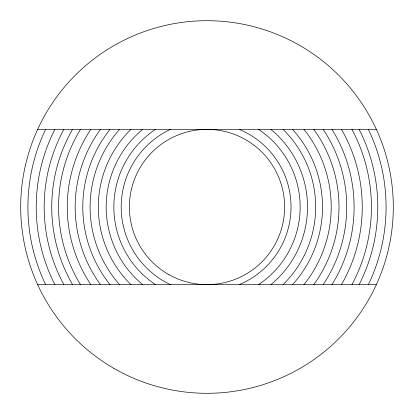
<?xml version="1.0" encoding="UTF-8"?>
<svg xmlns="http://www.w3.org/2000/svg" width="414" height="414" viewBox="0 0 414 414"><rect width="100%" height="100%" fill="white"/><g stroke="black" fill="none" stroke-linecap="round" stroke-linejoin="round"><path stroke-width="0.62" d="M37.643 129.375L376.357 129.375M37.643 284.625L376.357 284.625M368.372 129.375A179.071 179.071 0 0 1 368.372 284.625M45.638 284.651A179.071 179.071 0 0 1 45.638 129.349M63.865 284.625A162.831 162.831 0 0 1 63.865 129.375M80.497 284.625A148.419 148.419 0 0 1 80.497 129.375M100.447 284.625A131.833 131.833 0 0 1 100.447 129.375M119.584 284.625A116.903 116.903 0 0 1 119.584 129.375M142.659 284.625A100.825 100.825 0 0 1 142.659 129.375M170.423 284.625A85.812 85.812 0 0 1 170.423 129.375M351.936 129.375A164.415 164.415 0 0 1 351.936 284.625M331.956 129.375A147.105 147.105 0 0 1 331.956 284.625M313.76 129.375A131.994 131.994 0 0 1 313.76 284.625M292.532 129.375A115.506 115.506 0 0 1 292.532 284.625M239.168 129.375A84.026 84.026 0 0 1 239.168 284.625M270.865 129.375A100.519 100.519 0 0 1 270.865 284.625M359.114 129.375A170.775 170.775 0 0 1 359.114 284.625M54.886 284.625A170.775 170.775 0 0 1 54.886 129.375M341.452 129.375A155.25 155.25 0 0 1 341.452 284.625M72.548 284.625A155.25 155.25 0 0 1 72.548 129.375M323.179 129.375A139.725 139.725 0 0 1 323.179 284.625M90.821 284.625A139.725 139.725 0 0 1 90.821 129.375M303.954 129.375A124.2 124.2 0 0 1 303.954 284.625M110.046 284.625A124.2 124.2 0 0 1 110.046 129.375M283.057 129.375A108.675 108.675 0 0 1 283.057 284.625M130.943 284.625A108.675 108.675 0 0 1 130.943 129.375M258.491 129.375A93.15 93.15 0 0 1 258.491 284.625M155.509 284.625A93.15 93.15 0 0 1 155.509 129.375M113.85 368.341A186.3 186.3 0 0 0 393.3 207A186.3 186.3 0 0 0 113.85 45.659A186.3 186.3 0 0 0 113.85 368.341M168.188 274.223A77.625 77.625 0 0 0 284.625 207A77.625 77.625 0 0 0 168.188 139.777A77.625 77.625 0 0 0 168.188 274.223"/></g></svg>
